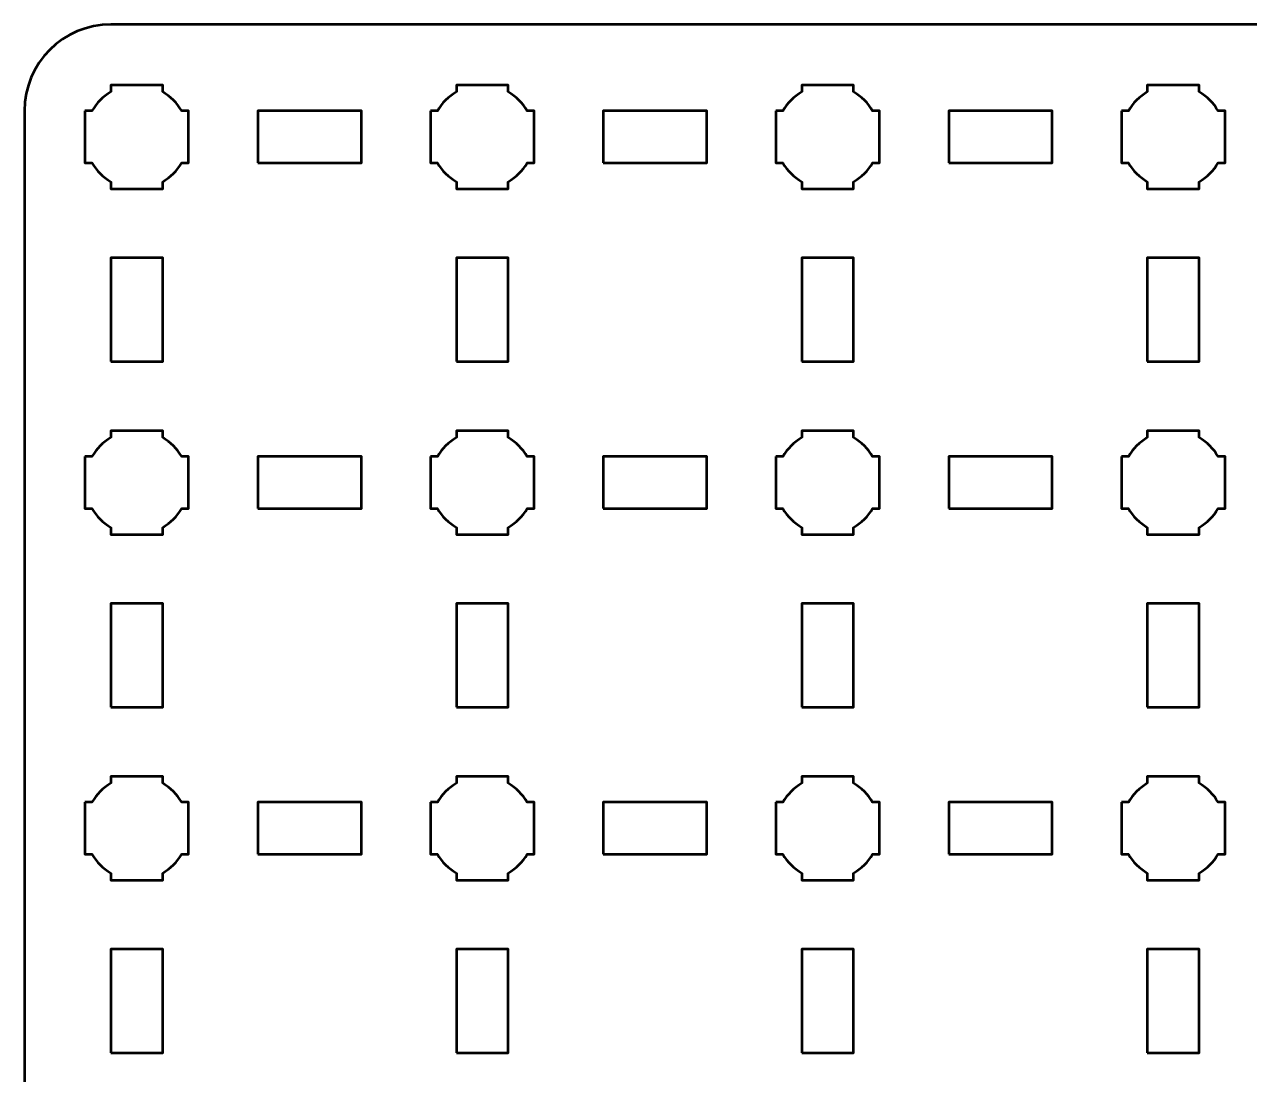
# Model space of a CAD drawing. Header units: centimetres. Extents: x -40.1 to 19.1, y -39.5 to 9.8.
# Drawn here: x -40.15 to -33.06, y 3.73 to 9.8 of the extents above; entities that cross this region are included whole.
import ezdxf

# ---------------------------------------------------------------- set-up
doc = ezdxf.new("R2010")
doc.units = ezdxf.units.CM
doc.header["$MEASUREMENT"] = 0
doc.layers.add('Layer 1', color=7, linetype='Continuous')

msp = doc.modelspace()

# ---------------------------------------------------------------- linework, layer by layer
at = {"layer": 'Layer 1', "lineweight": 53}
for points in [[(-38.8, 9), (-38.2, 9), (-38.2, 9.3), (-38.8, 9.3), (-38.8, 9)], [(-36.8, 9), (-36.2, 9), (-36.2, 9.3), (-36.8, 9.3), (-36.8, 9)], [(-34.8, 9), (-34.2, 9), (-34.2, 9.3), (-34.8, 9.3), (-34.8, 9)], [(-39.65, 7.85), (-39.35, 7.85), (-39.35, 8.45), (-39.65, 8.45), (-39.65, 7.85)], [(-37.65, 7.85), (-37.35, 7.85), (-37.35, 8.45), (-37.65, 8.45), (-37.65, 7.85)], [(-35.65, 7.85), (-35.35, 7.85), (-35.35, 8.45), (-35.65, 8.45), (-35.65, 7.85)], [(-33.65, 7.85), (-33.35, 7.85), (-33.35, 8.45), (-33.65, 8.45), (-33.65, 7.85)], [(-38.8, 7), (-38.2, 7), (-38.2, 7.3), (-38.8, 7.3), (-38.8, 7)], [(-36.8, 7), (-36.2, 7), (-36.2, 7.3), (-36.8, 7.3), (-36.8, 7)], [(-34.8, 7), (-34.2, 7), (-34.2, 7.3), (-34.8, 7.3), (-34.8, 7)], [(-39.65, 5.85), (-39.35, 5.85), (-39.35, 6.45), (-39.65, 6.45), (-39.65, 5.85)], [(-37.65, 5.85), (-37.35, 5.85), (-37.35, 6.45), (-37.65, 6.45), (-37.65, 5.85)], [(-35.65, 5.85), (-35.35, 5.85), (-35.35, 6.45), (-35.65, 6.45), (-35.65, 5.85)], [(-33.65, 5.85), (-33.35, 5.85), (-33.35, 6.45), (-33.65, 6.45), (-33.65, 5.85)], [(-38.8, 5), (-38.2, 5), (-38.2, 5.3), (-38.8, 5.3), (-38.8, 5)], [(-36.8, 5), (-36.2, 5), (-36.2, 5.3), (-36.8, 5.3), (-36.8, 5)], [(-34.8, 5), (-34.2, 5), (-34.2, 5.3), (-34.8, 5.3), (-34.8, 5)], [(-39.65, 3.85), (-39.35, 3.85), (-39.35, 4.45), (-39.65, 4.45), (-39.65, 3.85)], [(-37.65, 3.85), (-37.35, 3.85), (-37.35, 4.45), (-37.65, 4.45), (-37.65, 3.85)], [(-35.65, 3.85), (-35.35, 3.85), (-35.35, 4.45), (-35.65, 4.45), (-35.65, 3.85)], [(-33.65, 3.85), (-33.35, 3.85), (-33.35, 4.45), (-33.65, 4.45), (-33.65, 3.85)]]:
    msp.add_lwpolyline(points, close=True, dxfattribs=at)
for points, knots in [([(-40.15, -39), (-40.15, -39), (-40.15, 9.3), (-40.15, 9.3), (-40.15, 9.3), (-40.15, 9.57609), (-39.92609, 9.8), (-39.65, 9.8), (-39.65, 9.8), (-39.65, 9.8), (18.65, 9.8), (18.65, 9.8), (18.65, 9.8), (18.92609, 9.8), (19.15, 9.57609), (19.15, 9.3), (19.15, 9.3), (19.15, 9.3), (19.15, -39), (19.15, -39), (19.15, -39), (19.15, -39.27609), (18.92609, -39.5), (18.65, -39.5), (18.65, -39.5), (18.65, -39.5), (-39.65, -39.5), (-39.65, -39.5), (-39.65, -39.5), (-39.92609, -39.5), (-40.15, -39.27609), (-40.15, -39)], [0, 0, 0, 0, 0.125, 0.125, 0.125, 0.125, 0.25, 0.25, 0.25, 0.25, 0.375, 0.375, 0.375, 0.375, 0.5, 0.5, 0.5, 0.5, 0.625, 0.625, 0.625, 0.625, 0.75, 0.75, 0.75, 0.75, 0.875, 0.875, 0.875, 0.875, 1, 1, 1, 1]), ([(-39.8, 9.3), (-39.8, 9.3), (-39.75985, 9.3), (-39.75985, 9.3), (-39.75985, 9.3), (-39.7335, 9.34553), (-39.69553, 9.3835), (-39.65, 9.40985), (-39.65, 9.40985), (-39.65, 9.40985), (-39.65, 9.45), (-39.65, 9.45), (-39.65, 9.45), (-39.65, 9.45), (-39.5, 9.45), (-39.5, 9.45), (-39.5, 9.45), (-39.5, 9.45), (-39.35, 9.45), (-39.35, 9.45), (-39.35, 9.45), (-39.35, 9.45), (-39.35, 9.40985), (-39.35, 9.40985), (-39.35, 9.40985), (-39.30447, 9.3835), (-39.2665, 9.34553), (-39.24015, 9.3), (-39.24015, 9.3), (-39.24015, 9.3), (-39.2, 9.3), (-39.2, 9.3), (-39.2, 9.3), (-39.2, 9.3), (-39.2, 9.15), (-39.2, 9.15), (-39.2, 9.15), (-39.2, 9.15), (-39.2, 9), (-39.2, 9), (-39.2, 9), (-39.2, 9), (-39.24015, 9), (-39.24015, 9), (-39.24015, 9), (-39.2665, 8.95447), (-39.30447, 8.9165), (-39.35, 8.89015), (-39.35, 8.89015), (-39.35, 8.89015), (-39.35, 8.85), (-39.35, 8.85), (-39.35, 8.85), (-39.35, 8.85), (-39.5, 8.85), (-39.5, 8.85), (-39.5, 8.85), (-39.5, 8.85), (-39.65, 8.85), (-39.65, 8.85), (-39.65, 8.85), (-39.65, 8.85), (-39.65, 8.89015), (-39.65, 8.89015), (-39.65, 8.89015), (-39.69553, 8.9165), (-39.7335, 8.95447), (-39.75985, 9), (-39.75985, 9), (-39.75985, 9), (-39.8, 9), (-39.8, 9), (-39.8, 9), (-39.8, 9), (-39.8, 9.15), (-39.8, 9.15), (-39.8, 9.15), (-39.8, 9.15), (-39.8, 9.3), (-39.8, 9.3)], [0, 0, 0, 0, 0.05, 0.05, 0.05, 0.05, 0.1, 0.1, 0.1, 0.1, 0.15, 0.15, 0.15, 0.15, 0.2, 0.2, 0.2, 0.2, 0.25, 0.25, 0.25, 0.25, 0.3, 0.3, 0.3, 0.3, 0.35, 0.35, 0.35, 0.35, 0.4, 0.4, 0.4, 0.4, 0.45, 0.45, 0.45, 0.45, 0.5, 0.5, 0.5, 0.5, 0.55, 0.55, 0.55, 0.55, 0.6, 0.6, 0.6, 0.6, 0.65, 0.65, 0.65, 0.65, 0.7, 0.7, 0.7, 0.7, 0.75, 0.75, 0.75, 0.75, 0.8, 0.8, 0.8, 0.8, 0.85, 0.85, 0.85, 0.85, 0.9, 0.9, 0.9, 0.9, 0.95, 0.95, 0.95, 0.95, 1, 1, 1, 1]), ([(-37.8, 9.3), (-37.8, 9.3), (-37.75985, 9.3), (-37.75985, 9.3), (-37.75985, 9.3), (-37.7335, 9.34553), (-37.69553, 9.3835), (-37.65, 9.40985), (-37.65, 9.40985), (-37.65, 9.40985), (-37.65, 9.45), (-37.65, 9.45), (-37.65, 9.45), (-37.65, 9.45), (-37.5, 9.45), (-37.5, 9.45), (-37.5, 9.45), (-37.5, 9.45), (-37.35, 9.45), (-37.35, 9.45), (-37.35, 9.45), (-37.35, 9.45), (-37.35, 9.40985), (-37.35, 9.40985), (-37.35, 9.40985), (-37.30447, 9.3835), (-37.2665, 9.34553), (-37.24015, 9.3), (-37.24015, 9.3), (-37.24015, 9.3), (-37.2, 9.3), (-37.2, 9.3), (-37.2, 9.3), (-37.2, 9.3), (-37.2, 9.15), (-37.2, 9.15), (-37.2, 9.15), (-37.2, 9.15), (-37.2, 9), (-37.2, 9), (-37.2, 9), (-37.2, 9), (-37.24015, 9), (-37.24015, 9), (-37.24015, 9), (-37.2665, 8.95447), (-37.30447, 8.9165), (-37.35, 8.89015), (-37.35, 8.89015), (-37.35, 8.89015), (-37.35, 8.85), (-37.35, 8.85), (-37.35, 8.85), (-37.35, 8.85), (-37.5, 8.85), (-37.5, 8.85), (-37.5, 8.85), (-37.5, 8.85), (-37.65, 8.85), (-37.65, 8.85), (-37.65, 8.85), (-37.65, 8.85), (-37.65, 8.89015), (-37.65, 8.89015), (-37.65, 8.89015), (-37.69553, 8.9165), (-37.7335, 8.95447), (-37.75985, 9), (-37.75985, 9), (-37.75985, 9), (-37.8, 9), (-37.8, 9), (-37.8, 9), (-37.8, 9), (-37.8, 9.15), (-37.8, 9.15), (-37.8, 9.15), (-37.8, 9.15), (-37.8, 9.3), (-37.8, 9.3)], [0, 0, 0, 0, 0.05, 0.05, 0.05, 0.05, 0.1, 0.1, 0.1, 0.1, 0.15, 0.15, 0.15, 0.15, 0.2, 0.2, 0.2, 0.2, 0.25, 0.25, 0.25, 0.25, 0.3, 0.3, 0.3, 0.3, 0.35, 0.35, 0.35, 0.35, 0.4, 0.4, 0.4, 0.4, 0.45, 0.45, 0.45, 0.45, 0.5, 0.5, 0.5, 0.5, 0.55, 0.55, 0.55, 0.55, 0.6, 0.6, 0.6, 0.6, 0.65, 0.65, 0.65, 0.65, 0.7, 0.7, 0.7, 0.7, 0.75, 0.75, 0.75, 0.75, 0.8, 0.8, 0.8, 0.8, 0.85, 0.85, 0.85, 0.85, 0.9, 0.9, 0.9, 0.9, 0.95, 0.95, 0.95, 0.95, 1, 1, 1, 1]), ([(-35.8, 9.3), (-35.8, 9.3), (-35.75985, 9.3), (-35.75985, 9.3), (-35.75985, 9.3), (-35.7335, 9.34553), (-35.69553, 9.3835), (-35.65, 9.40985), (-35.65, 9.40985), (-35.65, 9.40985), (-35.65, 9.45), (-35.65, 9.45), (-35.65, 9.45), (-35.65, 9.45), (-35.5, 9.45), (-35.5, 9.45), (-35.5, 9.45), (-35.5, 9.45), (-35.35, 9.45), (-35.35, 9.45), (-35.35, 9.45), (-35.35, 9.45), (-35.35, 9.40985), (-35.35, 9.40985), (-35.35, 9.40985), (-35.30447, 9.3835), (-35.2665, 9.34553), (-35.24015, 9.3), (-35.24015, 9.3), (-35.24015, 9.3), (-35.2, 9.3), (-35.2, 9.3), (-35.2, 9.3), (-35.2, 9.3), (-35.2, 9.15), (-35.2, 9.15), (-35.2, 9.15), (-35.2, 9.15), (-35.2, 9), (-35.2, 9), (-35.2, 9), (-35.2, 9), (-35.24015, 9), (-35.24015, 9), (-35.24015, 9), (-35.2665, 8.95447), (-35.30447, 8.9165), (-35.35, 8.89015), (-35.35, 8.89015), (-35.35, 8.89015), (-35.35, 8.85), (-35.35, 8.85), (-35.35, 8.85), (-35.35, 8.85), (-35.5, 8.85), (-35.5, 8.85), (-35.5, 8.85), (-35.5, 8.85), (-35.65, 8.85), (-35.65, 8.85), (-35.65, 8.85), (-35.65, 8.85), (-35.65, 8.89015), (-35.65, 8.89015), (-35.65, 8.89015), (-35.69553, 8.9165), (-35.7335, 8.95447), (-35.75985, 9), (-35.75985, 9), (-35.75985, 9), (-35.8, 9), (-35.8, 9), (-35.8, 9), (-35.8, 9), (-35.8, 9.15), (-35.8, 9.15), (-35.8, 9.15), (-35.8, 9.15), (-35.8, 9.3), (-35.8, 9.3)], [0, 0, 0, 0, 0.05, 0.05, 0.05, 0.05, 0.1, 0.1, 0.1, 0.1, 0.15, 0.15, 0.15, 0.15, 0.2, 0.2, 0.2, 0.2, 0.25, 0.25, 0.25, 0.25, 0.3, 0.3, 0.3, 0.3, 0.35, 0.35, 0.35, 0.35, 0.4, 0.4, 0.4, 0.4, 0.45, 0.45, 0.45, 0.45, 0.5, 0.5, 0.5, 0.5, 0.55, 0.55, 0.55, 0.55, 0.6, 0.6, 0.6, 0.6, 0.65, 0.65, 0.65, 0.65, 0.7, 0.7, 0.7, 0.7, 0.75, 0.75, 0.75, 0.75, 0.8, 0.8, 0.8, 0.8, 0.85, 0.85, 0.85, 0.85, 0.9, 0.9, 0.9, 0.9, 0.95, 0.95, 0.95, 0.95, 1, 1, 1, 1]), ([(-33.8, 9.3), (-33.8, 9.3), (-33.75985, 9.3), (-33.75985, 9.3), (-33.75985, 9.3), (-33.7335, 9.34553), (-33.69553, 9.3835), (-33.65, 9.40985), (-33.65, 9.40985), (-33.65, 9.40985), (-33.65, 9.45), (-33.65, 9.45), (-33.65, 9.45), (-33.65, 9.45), (-33.5, 9.45), (-33.5, 9.45), (-33.5, 9.45), (-33.5, 9.45), (-33.35, 9.45), (-33.35, 9.45), (-33.35, 9.45), (-33.35, 9.45), (-33.35, 9.40985), (-33.35, 9.40985), (-33.35, 9.40985), (-33.30447, 9.3835), (-33.2665, 9.34553), (-33.24015, 9.3), (-33.24015, 9.3), (-33.24015, 9.3), (-33.2, 9.3), (-33.2, 9.3), (-33.2, 9.3), (-33.2, 9.3), (-33.2, 9.15), (-33.2, 9.15), (-33.2, 9.15), (-33.2, 9.15), (-33.2, 9), (-33.2, 9), (-33.2, 9), (-33.2, 9), (-33.24015, 9), (-33.24015, 9), (-33.24015, 9), (-33.2665, 8.95447), (-33.30447, 8.9165), (-33.35, 8.89015), (-33.35, 8.89015), (-33.35, 8.89015), (-33.35, 8.85), (-33.35, 8.85), (-33.35, 8.85), (-33.35, 8.85), (-33.5, 8.85), (-33.5, 8.85), (-33.5, 8.85), (-33.5, 8.85), (-33.65, 8.85), (-33.65, 8.85), (-33.65, 8.85), (-33.65, 8.85), (-33.65, 8.89015), (-33.65, 8.89015), (-33.65, 8.89015), (-33.69553, 8.9165), (-33.7335, 8.95447), (-33.75985, 9), (-33.75985, 9), (-33.75985, 9), (-33.8, 9), (-33.8, 9), (-33.8, 9), (-33.8, 9), (-33.8, 9.15), (-33.8, 9.15), (-33.8, 9.15), (-33.8, 9.15), (-33.8, 9.3), (-33.8, 9.3)], [0, 0, 0, 0, 0.05, 0.05, 0.05, 0.05, 0.1, 0.1, 0.1, 0.1, 0.15, 0.15, 0.15, 0.15, 0.2, 0.2, 0.2, 0.2, 0.25, 0.25, 0.25, 0.25, 0.3, 0.3, 0.3, 0.3, 0.35, 0.35, 0.35, 0.35, 0.4, 0.4, 0.4, 0.4, 0.45, 0.45, 0.45, 0.45, 0.5, 0.5, 0.5, 0.5, 0.55, 0.55, 0.55, 0.55, 0.6, 0.6, 0.6, 0.6, 0.65, 0.65, 0.65, 0.65, 0.7, 0.7, 0.7, 0.7, 0.75, 0.75, 0.75, 0.75, 0.8, 0.8, 0.8, 0.8, 0.85, 0.85, 0.85, 0.85, 0.9, 0.9, 0.9, 0.9, 0.95, 0.95, 0.95, 0.95, 1, 1, 1, 1]), ([(-39.8, 7.3), (-39.8, 7.3), (-39.75985, 7.3), (-39.75985, 7.3), (-39.75985, 7.3), (-39.7335, 7.34553), (-39.69553, 7.3835), (-39.65, 7.40985), (-39.65, 7.40985), (-39.65, 7.40985), (-39.65, 7.45), (-39.65, 7.45), (-39.65, 7.45), (-39.65, 7.45), (-39.5, 7.45), (-39.5, 7.45), (-39.5, 7.45), (-39.5, 7.45), (-39.35, 7.45), (-39.35, 7.45), (-39.35, 7.45), (-39.35, 7.45), (-39.35, 7.40985), (-39.35, 7.40985), (-39.35, 7.40985), (-39.30447, 7.3835), (-39.2665, 7.34553), (-39.24015, 7.3), (-39.24015, 7.3), (-39.24015, 7.3), (-39.2, 7.3), (-39.2, 7.3), (-39.2, 7.3), (-39.2, 7.3), (-39.2, 7.15), (-39.2, 7.15), (-39.2, 7.15), (-39.2, 7.15), (-39.2, 7), (-39.2, 7), (-39.2, 7), (-39.2, 7), (-39.24015, 7), (-39.24015, 7), (-39.24015, 7), (-39.2665, 6.95447), (-39.30447, 6.9165), (-39.35, 6.89015), (-39.35, 6.89015), (-39.35, 6.89015), (-39.35, 6.85), (-39.35, 6.85), (-39.35, 6.85), (-39.35, 6.85), (-39.5, 6.85), (-39.5, 6.85), (-39.5, 6.85), (-39.5, 6.85), (-39.65, 6.85), (-39.65, 6.85), (-39.65, 6.85), (-39.65, 6.85), (-39.65, 6.89015), (-39.65, 6.89015), (-39.65, 6.89015), (-39.69553, 6.9165), (-39.7335, 6.95447), (-39.75985, 7), (-39.75985, 7), (-39.75985, 7), (-39.8, 7), (-39.8, 7), (-39.8, 7), (-39.8, 7), (-39.8, 7.15), (-39.8, 7.15), (-39.8, 7.15), (-39.8, 7.15), (-39.8, 7.3), (-39.8, 7.3)], [0, 0, 0, 0, 0.05, 0.05, 0.05, 0.05, 0.1, 0.1, 0.1, 0.1, 0.15, 0.15, 0.15, 0.15, 0.2, 0.2, 0.2, 0.2, 0.25, 0.25, 0.25, 0.25, 0.3, 0.3, 0.3, 0.3, 0.35, 0.35, 0.35, 0.35, 0.4, 0.4, 0.4, 0.4, 0.45, 0.45, 0.45, 0.45, 0.5, 0.5, 0.5, 0.5, 0.55, 0.55, 0.55, 0.55, 0.6, 0.6, 0.6, 0.6, 0.65, 0.65, 0.65, 0.65, 0.7, 0.7, 0.7, 0.7, 0.75, 0.75, 0.75, 0.75, 0.8, 0.8, 0.8, 0.8, 0.85, 0.85, 0.85, 0.85, 0.9, 0.9, 0.9, 0.9, 0.95, 0.95, 0.95, 0.95, 1, 1, 1, 1]), ([(-37.8, 7.3), (-37.8, 7.3), (-37.75985, 7.3), (-37.75985, 7.3), (-37.75985, 7.3), (-37.7335, 7.34553), (-37.69553, 7.3835), (-37.65, 7.40985), (-37.65, 7.40985), (-37.65, 7.40985), (-37.65, 7.45), (-37.65, 7.45), (-37.65, 7.45), (-37.65, 7.45), (-37.5, 7.45), (-37.5, 7.45), (-37.5, 7.45), (-37.5, 7.45), (-37.35, 7.45), (-37.35, 7.45), (-37.35, 7.45), (-37.35, 7.45), (-37.35, 7.40985), (-37.35, 7.40985), (-37.35, 7.40985), (-37.30447, 7.3835), (-37.2665, 7.34553), (-37.24015, 7.3), (-37.24015, 7.3), (-37.24015, 7.3), (-37.2, 7.3), (-37.2, 7.3), (-37.2, 7.3), (-37.2, 7.3), (-37.2, 7.15), (-37.2, 7.15), (-37.2, 7.15), (-37.2, 7.15), (-37.2, 7), (-37.2, 7), (-37.2, 7), (-37.2, 7), (-37.24015, 7), (-37.24015, 7), (-37.24015, 7), (-37.2665, 6.95447), (-37.30447, 6.9165), (-37.35, 6.89015), (-37.35, 6.89015), (-37.35, 6.89015), (-37.35, 6.85), (-37.35, 6.85), (-37.35, 6.85), (-37.35, 6.85), (-37.5, 6.85), (-37.5, 6.85), (-37.5, 6.85), (-37.5, 6.85), (-37.65, 6.85), (-37.65, 6.85), (-37.65, 6.85), (-37.65, 6.85), (-37.65, 6.89015), (-37.65, 6.89015), (-37.65, 6.89015), (-37.69553, 6.9165), (-37.7335, 6.95447), (-37.75985, 7), (-37.75985, 7), (-37.75985, 7), (-37.8, 7), (-37.8, 7), (-37.8, 7), (-37.8, 7), (-37.8, 7.15), (-37.8, 7.15), (-37.8, 7.15), (-37.8, 7.15), (-37.8, 7.3), (-37.8, 7.3)], [0, 0, 0, 0, 0.05, 0.05, 0.05, 0.05, 0.1, 0.1, 0.1, 0.1, 0.15, 0.15, 0.15, 0.15, 0.2, 0.2, 0.2, 0.2, 0.25, 0.25, 0.25, 0.25, 0.3, 0.3, 0.3, 0.3, 0.35, 0.35, 0.35, 0.35, 0.4, 0.4, 0.4, 0.4, 0.45, 0.45, 0.45, 0.45, 0.5, 0.5, 0.5, 0.5, 0.55, 0.55, 0.55, 0.55, 0.6, 0.6, 0.6, 0.6, 0.65, 0.65, 0.65, 0.65, 0.7, 0.7, 0.7, 0.7, 0.75, 0.75, 0.75, 0.75, 0.8, 0.8, 0.8, 0.8, 0.85, 0.85, 0.85, 0.85, 0.9, 0.9, 0.9, 0.9, 0.95, 0.95, 0.95, 0.95, 1, 1, 1, 1]), ([(-35.8, 7.3), (-35.8, 7.3), (-35.75985, 7.3), (-35.75985, 7.3), (-35.75985, 7.3), (-35.7335, 7.34553), (-35.69553, 7.3835), (-35.65, 7.40985), (-35.65, 7.40985), (-35.65, 7.40985), (-35.65, 7.45), (-35.65, 7.45), (-35.65, 7.45), (-35.65, 7.45), (-35.5, 7.45), (-35.5, 7.45), (-35.5, 7.45), (-35.5, 7.45), (-35.35, 7.45), (-35.35, 7.45), (-35.35, 7.45), (-35.35, 7.45), (-35.35, 7.40985), (-35.35, 7.40985), (-35.35, 7.40985), (-35.30447, 7.3835), (-35.2665, 7.34553), (-35.24015, 7.3), (-35.24015, 7.3), (-35.24015, 7.3), (-35.2, 7.3), (-35.2, 7.3), (-35.2, 7.3), (-35.2, 7.3), (-35.2, 7.15), (-35.2, 7.15), (-35.2, 7.15), (-35.2, 7.15), (-35.2, 7), (-35.2, 7), (-35.2, 7), (-35.2, 7), (-35.24015, 7), (-35.24015, 7), (-35.24015, 7), (-35.2665, 6.95447), (-35.30447, 6.9165), (-35.35, 6.89015), (-35.35, 6.89015), (-35.35, 6.89015), (-35.35, 6.85), (-35.35, 6.85), (-35.35, 6.85), (-35.35, 6.85), (-35.5, 6.85), (-35.5, 6.85), (-35.5, 6.85), (-35.5, 6.85), (-35.65, 6.85), (-35.65, 6.85), (-35.65, 6.85), (-35.65, 6.85), (-35.65, 6.89015), (-35.65, 6.89015), (-35.65, 6.89015), (-35.69553, 6.9165), (-35.7335, 6.95447), (-35.75985, 7), (-35.75985, 7), (-35.75985, 7), (-35.8, 7), (-35.8, 7), (-35.8, 7), (-35.8, 7), (-35.8, 7.15), (-35.8, 7.15), (-35.8, 7.15), (-35.8, 7.15), (-35.8, 7.3), (-35.8, 7.3)], [0, 0, 0, 0, 0.05, 0.05, 0.05, 0.05, 0.1, 0.1, 0.1, 0.1, 0.15, 0.15, 0.15, 0.15, 0.2, 0.2, 0.2, 0.2, 0.25, 0.25, 0.25, 0.25, 0.3, 0.3, 0.3, 0.3, 0.35, 0.35, 0.35, 0.35, 0.4, 0.4, 0.4, 0.4, 0.45, 0.45, 0.45, 0.45, 0.5, 0.5, 0.5, 0.5, 0.55, 0.55, 0.55, 0.55, 0.6, 0.6, 0.6, 0.6, 0.65, 0.65, 0.65, 0.65, 0.7, 0.7, 0.7, 0.7, 0.75, 0.75, 0.75, 0.75, 0.8, 0.8, 0.8, 0.8, 0.85, 0.85, 0.85, 0.85, 0.9, 0.9, 0.9, 0.9, 0.95, 0.95, 0.95, 0.95, 1, 1, 1, 1]), ([(-33.8, 7.3), (-33.8, 7.3), (-33.75985, 7.3), (-33.75985, 7.3), (-33.75985, 7.3), (-33.7335, 7.34553), (-33.69553, 7.3835), (-33.65, 7.40985), (-33.65, 7.40985), (-33.65, 7.40985), (-33.65, 7.45), (-33.65, 7.45), (-33.65, 7.45), (-33.65, 7.45), (-33.5, 7.45), (-33.5, 7.45), (-33.5, 7.45), (-33.5, 7.45), (-33.35, 7.45), (-33.35, 7.45), (-33.35, 7.45), (-33.35, 7.45), (-33.35, 7.40985), (-33.35, 7.40985), (-33.35, 7.40985), (-33.30447, 7.3835), (-33.2665, 7.34553), (-33.24015, 7.3), (-33.24015, 7.3), (-33.24015, 7.3), (-33.2, 7.3), (-33.2, 7.3), (-33.2, 7.3), (-33.2, 7.3), (-33.2, 7.15), (-33.2, 7.15), (-33.2, 7.15), (-33.2, 7.15), (-33.2, 7), (-33.2, 7), (-33.2, 7), (-33.2, 7), (-33.24015, 7), (-33.24015, 7), (-33.24015, 7), (-33.2665, 6.95447), (-33.30447, 6.9165), (-33.35, 6.89015), (-33.35, 6.89015), (-33.35, 6.89015), (-33.35, 6.85), (-33.35, 6.85), (-33.35, 6.85), (-33.35, 6.85), (-33.5, 6.85), (-33.5, 6.85), (-33.5, 6.85), (-33.5, 6.85), (-33.65, 6.85), (-33.65, 6.85), (-33.65, 6.85), (-33.65, 6.85), (-33.65, 6.89015), (-33.65, 6.89015), (-33.65, 6.89015), (-33.69553, 6.9165), (-33.7335, 6.95447), (-33.75985, 7), (-33.75985, 7), (-33.75985, 7), (-33.8, 7), (-33.8, 7), (-33.8, 7), (-33.8, 7), (-33.8, 7.15), (-33.8, 7.15), (-33.8, 7.15), (-33.8, 7.15), (-33.8, 7.3), (-33.8, 7.3)], [0, 0, 0, 0, 0.05, 0.05, 0.05, 0.05, 0.1, 0.1, 0.1, 0.1, 0.15, 0.15, 0.15, 0.15, 0.2, 0.2, 0.2, 0.2, 0.25, 0.25, 0.25, 0.25, 0.3, 0.3, 0.3, 0.3, 0.35, 0.35, 0.35, 0.35, 0.4, 0.4, 0.4, 0.4, 0.45, 0.45, 0.45, 0.45, 0.5, 0.5, 0.5, 0.5, 0.55, 0.55, 0.55, 0.55, 0.6, 0.6, 0.6, 0.6, 0.65, 0.65, 0.65, 0.65, 0.7, 0.7, 0.7, 0.7, 0.75, 0.75, 0.75, 0.75, 0.8, 0.8, 0.8, 0.8, 0.85, 0.85, 0.85, 0.85, 0.9, 0.9, 0.9, 0.9, 0.95, 0.95, 0.95, 0.95, 1, 1, 1, 1]), ([(-39.8, 5.3), (-39.8, 5.3), (-39.75985, 5.3), (-39.75985, 5.3), (-39.75985, 5.3), (-39.7335, 5.34553), (-39.69553, 5.3835), (-39.65, 5.40985), (-39.65, 5.40985), (-39.65, 5.40985), (-39.65, 5.45), (-39.65, 5.45), (-39.65, 5.45), (-39.65, 5.45), (-39.5, 5.45), (-39.5, 5.45), (-39.5, 5.45), (-39.5, 5.45), (-39.35, 5.45), (-39.35, 5.45), (-39.35, 5.45), (-39.35, 5.45), (-39.35, 5.40985), (-39.35, 5.40985), (-39.35, 5.40985), (-39.30447, 5.3835), (-39.2665, 5.34553), (-39.24015, 5.3), (-39.24015, 5.3), (-39.24015, 5.3), (-39.2, 5.3), (-39.2, 5.3), (-39.2, 5.3), (-39.2, 5.3), (-39.2, 5.15), (-39.2, 5.15), (-39.2, 5.15), (-39.2, 5.15), (-39.2, 5), (-39.2, 5), (-39.2, 5), (-39.2, 5), (-39.24015, 5), (-39.24015, 5), (-39.24015, 5), (-39.2665, 4.95447), (-39.30447, 4.9165), (-39.35, 4.89015), (-39.35, 4.89015), (-39.35, 4.89015), (-39.35, 4.85), (-39.35, 4.85), (-39.35, 4.85), (-39.35, 4.85), (-39.5, 4.85), (-39.5, 4.85), (-39.5, 4.85), (-39.5, 4.85), (-39.65, 4.85), (-39.65, 4.85), (-39.65, 4.85), (-39.65, 4.85), (-39.65, 4.89015), (-39.65, 4.89015), (-39.65, 4.89015), (-39.69553, 4.9165), (-39.7335, 4.95447), (-39.75985, 5), (-39.75985, 5), (-39.75985, 5), (-39.8, 5), (-39.8, 5), (-39.8, 5), (-39.8, 5), (-39.8, 5.15), (-39.8, 5.15), (-39.8, 5.15), (-39.8, 5.15), (-39.8, 5.3), (-39.8, 5.3)], [0, 0, 0, 0, 0.05, 0.05, 0.05, 0.05, 0.1, 0.1, 0.1, 0.1, 0.15, 0.15, 0.15, 0.15, 0.2, 0.2, 0.2, 0.2, 0.25, 0.25, 0.25, 0.25, 0.3, 0.3, 0.3, 0.3, 0.35, 0.35, 0.35, 0.35, 0.4, 0.4, 0.4, 0.4, 0.45, 0.45, 0.45, 0.45, 0.5, 0.5, 0.5, 0.5, 0.55, 0.55, 0.55, 0.55, 0.6, 0.6, 0.6, 0.6, 0.65, 0.65, 0.65, 0.65, 0.7, 0.7, 0.7, 0.7, 0.75, 0.75, 0.75, 0.75, 0.8, 0.8, 0.8, 0.8, 0.85, 0.85, 0.85, 0.85, 0.9, 0.9, 0.9, 0.9, 0.95, 0.95, 0.95, 0.95, 1, 1, 1, 1]), ([(-37.8, 5.3), (-37.8, 5.3), (-37.75985, 5.3), (-37.75985, 5.3), (-37.75985, 5.3), (-37.7335, 5.34553), (-37.69553, 5.3835), (-37.65, 5.40985), (-37.65, 5.40985), (-37.65, 5.40985), (-37.65, 5.45), (-37.65, 5.45), (-37.65, 5.45), (-37.65, 5.45), (-37.5, 5.45), (-37.5, 5.45), (-37.5, 5.45), (-37.5, 5.45), (-37.35, 5.45), (-37.35, 5.45), (-37.35, 5.45), (-37.35, 5.45), (-37.35, 5.40985), (-37.35, 5.40985), (-37.35, 5.40985), (-37.30447, 5.3835), (-37.2665, 5.34553), (-37.24015, 5.3), (-37.24015, 5.3), (-37.24015, 5.3), (-37.2, 5.3), (-37.2, 5.3), (-37.2, 5.3), (-37.2, 5.3), (-37.2, 5.15), (-37.2, 5.15), (-37.2, 5.15), (-37.2, 5.15), (-37.2, 5), (-37.2, 5), (-37.2, 5), (-37.2, 5), (-37.24015, 5), (-37.24015, 5), (-37.24015, 5), (-37.2665, 4.95447), (-37.30447, 4.9165), (-37.35, 4.89015), (-37.35, 4.89015), (-37.35, 4.89015), (-37.35, 4.85), (-37.35, 4.85), (-37.35, 4.85), (-37.35, 4.85), (-37.5, 4.85), (-37.5, 4.85), (-37.5, 4.85), (-37.5, 4.85), (-37.65, 4.85), (-37.65, 4.85), (-37.65, 4.85), (-37.65, 4.85), (-37.65, 4.89015), (-37.65, 4.89015), (-37.65, 4.89015), (-37.69553, 4.9165), (-37.7335, 4.95447), (-37.75985, 5), (-37.75985, 5), (-37.75985, 5), (-37.8, 5), (-37.8, 5), (-37.8, 5), (-37.8, 5), (-37.8, 5.15), (-37.8, 5.15), (-37.8, 5.15), (-37.8, 5.15), (-37.8, 5.3), (-37.8, 5.3)], [0, 0, 0, 0, 0.05, 0.05, 0.05, 0.05, 0.1, 0.1, 0.1, 0.1, 0.15, 0.15, 0.15, 0.15, 0.2, 0.2, 0.2, 0.2, 0.25, 0.25, 0.25, 0.25, 0.3, 0.3, 0.3, 0.3, 0.35, 0.35, 0.35, 0.35, 0.4, 0.4, 0.4, 0.4, 0.45, 0.45, 0.45, 0.45, 0.5, 0.5, 0.5, 0.5, 0.55, 0.55, 0.55, 0.55, 0.6, 0.6, 0.6, 0.6, 0.65, 0.65, 0.65, 0.65, 0.7, 0.7, 0.7, 0.7, 0.75, 0.75, 0.75, 0.75, 0.8, 0.8, 0.8, 0.8, 0.85, 0.85, 0.85, 0.85, 0.9, 0.9, 0.9, 0.9, 0.95, 0.95, 0.95, 0.95, 1, 1, 1, 1]), ([(-35.8, 5.3), (-35.8, 5.3), (-35.75985, 5.3), (-35.75985, 5.3), (-35.75985, 5.3), (-35.7335, 5.34553), (-35.69553, 5.3835), (-35.65, 5.40985), (-35.65, 5.40985), (-35.65, 5.40985), (-35.65, 5.45), (-35.65, 5.45), (-35.65, 5.45), (-35.65, 5.45), (-35.5, 5.45), (-35.5, 5.45), (-35.5, 5.45), (-35.5, 5.45), (-35.35, 5.45), (-35.35, 5.45), (-35.35, 5.45), (-35.35, 5.45), (-35.35, 5.40985), (-35.35, 5.40985), (-35.35, 5.40985), (-35.30447, 5.3835), (-35.2665, 5.34553), (-35.24015, 5.3), (-35.24015, 5.3), (-35.24015, 5.3), (-35.2, 5.3), (-35.2, 5.3), (-35.2, 5.3), (-35.2, 5.3), (-35.2, 5.15), (-35.2, 5.15), (-35.2, 5.15), (-35.2, 5.15), (-35.2, 5), (-35.2, 5), (-35.2, 5), (-35.2, 5), (-35.24015, 5), (-35.24015, 5), (-35.24015, 5), (-35.2665, 4.95447), (-35.30447, 4.9165), (-35.35, 4.89015), (-35.35, 4.89015), (-35.35, 4.89015), (-35.35, 4.85), (-35.35, 4.85), (-35.35, 4.85), (-35.35, 4.85), (-35.5, 4.85), (-35.5, 4.85), (-35.5, 4.85), (-35.5, 4.85), (-35.65, 4.85), (-35.65, 4.85), (-35.65, 4.85), (-35.65, 4.85), (-35.65, 4.89015), (-35.65, 4.89015), (-35.65, 4.89015), (-35.69553, 4.9165), (-35.7335, 4.95447), (-35.75985, 5), (-35.75985, 5), (-35.75985, 5), (-35.8, 5), (-35.8, 5), (-35.8, 5), (-35.8, 5), (-35.8, 5.15), (-35.8, 5.15), (-35.8, 5.15), (-35.8, 5.15), (-35.8, 5.3), (-35.8, 5.3)], [0, 0, 0, 0, 0.05, 0.05, 0.05, 0.05, 0.1, 0.1, 0.1, 0.1, 0.15, 0.15, 0.15, 0.15, 0.2, 0.2, 0.2, 0.2, 0.25, 0.25, 0.25, 0.25, 0.3, 0.3, 0.3, 0.3, 0.35, 0.35, 0.35, 0.35, 0.4, 0.4, 0.4, 0.4, 0.45, 0.45, 0.45, 0.45, 0.5, 0.5, 0.5, 0.5, 0.55, 0.55, 0.55, 0.55, 0.6, 0.6, 0.6, 0.6, 0.65, 0.65, 0.65, 0.65, 0.7, 0.7, 0.7, 0.7, 0.75, 0.75, 0.75, 0.75, 0.8, 0.8, 0.8, 0.8, 0.85, 0.85, 0.85, 0.85, 0.9, 0.9, 0.9, 0.9, 0.95, 0.95, 0.95, 0.95, 1, 1, 1, 1]), ([(-33.8, 5.3), (-33.8, 5.3), (-33.75985, 5.3), (-33.75985, 5.3), (-33.75985, 5.3), (-33.7335, 5.34553), (-33.69553, 5.3835), (-33.65, 5.40985), (-33.65, 5.40985), (-33.65, 5.40985), (-33.65, 5.45), (-33.65, 5.45), (-33.65, 5.45), (-33.65, 5.45), (-33.5, 5.45), (-33.5, 5.45), (-33.5, 5.45), (-33.5, 5.45), (-33.35, 5.45), (-33.35, 5.45), (-33.35, 5.45), (-33.35, 5.45), (-33.35, 5.40985), (-33.35, 5.40985), (-33.35, 5.40985), (-33.30447, 5.3835), (-33.2665, 5.34553), (-33.24015, 5.3), (-33.24015, 5.3), (-33.24015, 5.3), (-33.2, 5.3), (-33.2, 5.3), (-33.2, 5.3), (-33.2, 5.3), (-33.2, 5.15), (-33.2, 5.15), (-33.2, 5.15), (-33.2, 5.15), (-33.2, 5), (-33.2, 5), (-33.2, 5), (-33.2, 5), (-33.24015, 5), (-33.24015, 5), (-33.24015, 5), (-33.2665, 4.95447), (-33.30447, 4.9165), (-33.35, 4.89015), (-33.35, 4.89015), (-33.35, 4.89015), (-33.35, 4.85), (-33.35, 4.85), (-33.35, 4.85), (-33.35, 4.85), (-33.5, 4.85), (-33.5, 4.85), (-33.5, 4.85), (-33.5, 4.85), (-33.65, 4.85), (-33.65, 4.85), (-33.65, 4.85), (-33.65, 4.85), (-33.65, 4.89015), (-33.65, 4.89015), (-33.65, 4.89015), (-33.69553, 4.9165), (-33.7335, 4.95447), (-33.75985, 5), (-33.75985, 5), (-33.75985, 5), (-33.8, 5), (-33.8, 5), (-33.8, 5), (-33.8, 5), (-33.8, 5.15), (-33.8, 5.15), (-33.8, 5.15), (-33.8, 5.15), (-33.8, 5.3), (-33.8, 5.3)], [0, 0, 0, 0, 0.05, 0.05, 0.05, 0.05, 0.1, 0.1, 0.1, 0.1, 0.15, 0.15, 0.15, 0.15, 0.2, 0.2, 0.2, 0.2, 0.25, 0.25, 0.25, 0.25, 0.3, 0.3, 0.3, 0.3, 0.35, 0.35, 0.35, 0.35, 0.4, 0.4, 0.4, 0.4, 0.45, 0.45, 0.45, 0.45, 0.5, 0.5, 0.5, 0.5, 0.55, 0.55, 0.55, 0.55, 0.6, 0.6, 0.6, 0.6, 0.65, 0.65, 0.65, 0.65, 0.7, 0.7, 0.7, 0.7, 0.75, 0.75, 0.75, 0.75, 0.8, 0.8, 0.8, 0.8, 0.85, 0.85, 0.85, 0.85, 0.9, 0.9, 0.9, 0.9, 0.95, 0.95, 0.95, 0.95, 1, 1, 1, 1])]:
    msp.add_open_spline(points, degree=3, knots=knots, dxfattribs=at)

doc.saveas('drawing.dxf')
